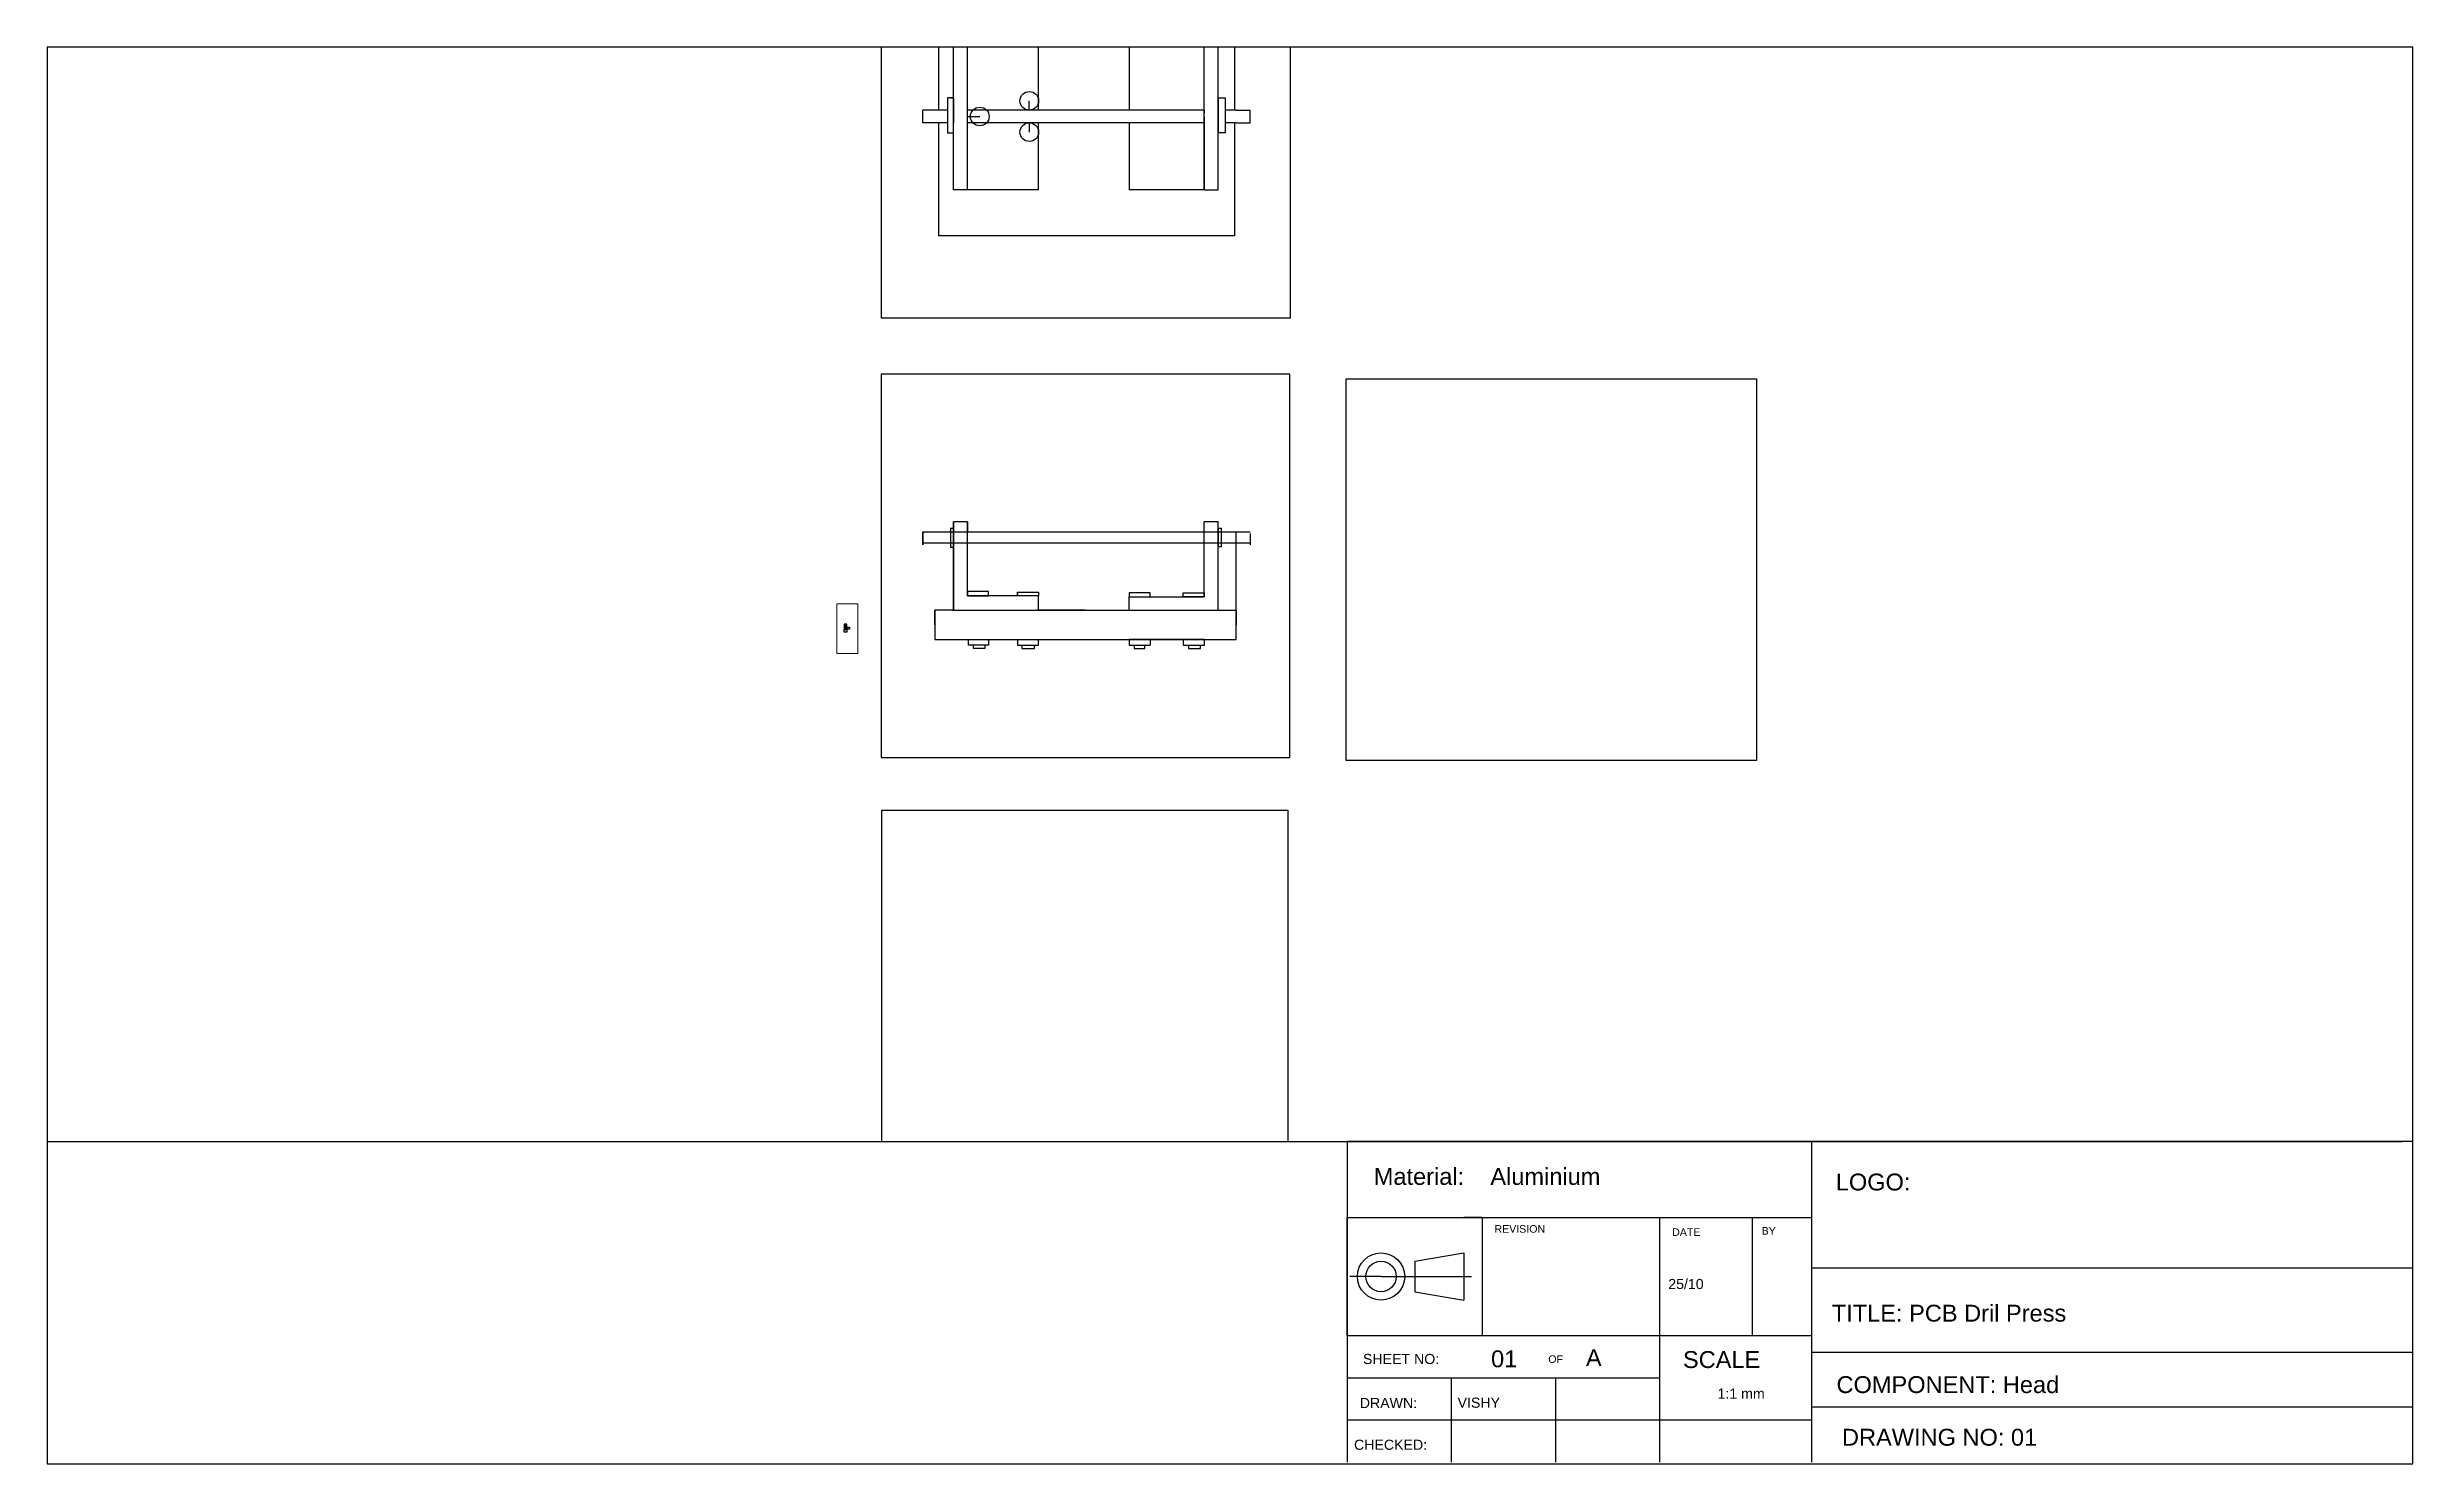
# Paper-space layout 'Layout3' of a CAD drawing. Header units: millimetres. Extents: x 1 to 281, y 1 to 169.
# The model-space entities are those that its viewports show. They can reach past a viewport. Long polylines and large blocks are cut down to what shows.
import ezdxf

# ---------------------------------------------------------------- set-up
doc = ezdxf.new("R2010")
doc.units = ezdxf.units.MM
doc.header["$MEASUREMENT"] = 0
doc.styles.get("Standard").update_dxf_attribs({"font": 'arial.ttf'})

msp = doc.modelspace()

# ---------------------------------------------------------------- linework, layer by layer
for p, q in [((62.3, 252.5), (62.3, 297.8)), ((62.3, 297.8), (68.6, 297.8)), ((68.6, 297.8), (182, 297.8)), ((68.6, 297.8), (189, 297.8)), ((189, 297.8), (189, 252.5)), ((68.6, 218.4), (68.6, 281.2)), ((74.7, 281.2), (68.6, 281.2)), ((74.7, 218.4), (74.7, 281.2)), ((74.7, 252.5), (74.7, 281.2)), ((74.7, 281.2), (105.1, 281.2)), ((105.1, 252.5), (105.1, 281.2)), ((143.8, 281.2), (143.8, 252.5)), ((143.8, 281.2), (176, 281.2)), ((176, 218.4), (176, 281.2)), ((176, 281.2), (182, 281.2)), ((182, 218.4), (182, 281.2)), ((67.3, 257.8), (68.6, 257.8)), ((101.1, 252.5), (101.1, 256.5)), ((176, 249.8), (176, 255.2)), ((66.1, 252.5), (55.5, 252.5)), ((55.5, 247.1), (55.5, 252.5)), ((66.1, 247.1), (55.5, 247.1)), ((62.3, 198.7), (62.3, 247.1)), ((176.1, 252.5), (74.7, 252.5)), ((74.7, 249.8), (77.6, 249.8)), ((105.1, 247.1), (74.7, 247.1)), ((76.1, 249.8), (79.9, 249.8)), ((105.1, 252.5), (101.1, 252.5)), ((105.1, 247.1), (101.1, 247.1)), ((101.1, 247.1), (101.1, 243.1)), ((176, 247.1), (105.1, 247.1)), ((105.1, 218.4), (105.1, 247.1)), ((143.8, 247.1), (143.8, 218.4)), ((176, 249.8), (176.1, 252.5)), ((176, 249.8), (176, 249.8)), ((176, 249.8), (176, 247.1)), ((176, 247.1), (176, 218.4)), ((189.7, 252.5), (185, 252.5)), ((189.7, 247.1), (185, 247.1)), ((189, 247.1), (189, 198.7)), ((189.7, 252.5), (195.7, 252.5)), ((189.7, 247.1), (195.7, 247.1)), ((195.7, 247.1), (195.7, 252.5)), ((74.7, 218.4), (68.6, 218.4)), ((105.1, 218.4), (74.7, 218.4)), ((176, 218.4), (143.8, 218.4)), ((176, 218.4), (182, 218.4)), ((68.6, 198.7), (62.3, 198.7)), ((182, 198.7), (68.6, 198.7)), ((189, 198.7), (182, 198.7)), ((55.5, 71.9), (74.7, 71.9)), ((55.5, 71.2), (55.5, 71.9)), ((55.5, 71.9), (55.5, 66.4)), ((55.5, 66.4), (55.5, 71.2)), ((68.6, 76.2), (68.6, 38.4)), ((68.6, 38.4), (68.6, 76.2)), ((68.6, 76.2), (68.6, 38.4)), ((74.7, 76.2), (68.6, 76.2)), ((74.7, 44.5), (74.7, 76.2)), ((74.7, 76.2), (74.7, 71.9)), ((74.7, 71.9), (195.7, 71.9)), ((182, 76.2), (176, 76.2)), ((176, 44.1), (176, 76.2)), ((182, 38.4), (182, 76.2)), ((189.7, 35), (189.7, 71.9)), ((195.7, 71.2), (195.7, 66.4)), ((195.7, 67.1), (55.5, 67.1)), ((105.1, 44.5), (74.7, 44.5)), ((96.1, 45.3), (96.1, 44.5)), ((105.1, 38.4), (105.1, 44.5)), ((143.8, 38.1), (143.8, 44.1)), ((143.8, 44.1), (176, 44.1)), ((68.6, 38.4), (60.7, 38.4)), ((60.7, 38.4), (60.7, 25.8)), ((60.7, 32.1), (60.7, 38.4)), ((68, 38.4), (182, 38.4)), ((125, 38.4), (105.1, 38.4)), ((182, 38.4), (189.7, 38.4)), ((189.7, 38.4), (189.7, 38.1)), ((189.7, 25.8), (189.7, 38.1)), ((189.7, 38.1), (189.7, 38.1)), ((189.7, 38.1), (189.7, 31.9)), ((60.7, 25.8), (189.7, 25.8)), ((75, 23.4), (75, 25.8)), ((83.7, 23.4), (75, 23.4)), ((75, 23.4), (75, 23.4)), ((75, 23.4), (75, 23.4)), ((77.2, 21.9), (77.2, 23.4)), ((82, 21.9), (77.2, 21.9)), ((83.7, 23.4), (82, 23.4)), ((82, 23.4), (82, 21.9)), ((83.7, 25.8), (83.7, 23.4)), ((96.1, 25.8), (96.1, 23.4)), ((96.1, 23.4), (105.1, 23.4)), ((96.1, 23.4), (97.9, 23.4)), ((97.9, 23.4), (97.9, 21.9)), ((97.9, 21.9), (103.3, 21.9)), ((97.9, 21.9), (103.3, 21.9)), ((103.3, 21.9), (103.3, 23.4)), ((105.1, 23.4), (105.1, 25.8)), ((176.1, 25.8), (143.9, 25.8)), ((143.9, 25.8), (143.9, 23.4)), ((143.9, 23.4), (152.8, 23.4)), ((143.9, 23.4), (146, 23.4)), ((146, 23.4), (146, 21.9)), ((146, 21.9), (150.5, 21.9)), ((146, 21.9), (150.5, 21.9)), ((150.5, 21.9), (150.5, 23.4)), ((150.5, 23.4), (152.8, 23.4)), ((152.8, 25.8), (152.8, 23.4)), ((167, 25.8), (167, 23.4)), ((167, 23.4), (169.2, 23.4)), ((167, 23.4), (176.1, 23.4)), ((169.2, 23.4), (169.2, 21.9)), ((169.2, 21.9), (174.4, 21.9)), ((169.2, 21.9), (174.4, 21.9)), ((174.4, 21.9), (174.4, 23.4)), ((174.4, 23.4), (176.1, 23.4)), ((176.1, 23.4), (176.1, 25.8))]:
    msp.add_line(p, q)
for points in [[(37.7, 163.5), (212.9, 163.5), (212.9, 336.1), (37.7, 336.1)], [(68.6, 257.8), (66.1, 257.8), (66.1, 242.8), (68.6, 242.8)], [(68.6, 257.8), (68.6, 257.8), (68.6, 247.1), (68.6, 247.1)], [(182, 257.8), (182, 257.8), (182, 242.8), (182, 242.8)], [(182, 257.8), (182, 257.8), (182, 242.8), (182, 242.8)], [(182, 257.8), (182, 257.8), (182, 242.8), (182, 242.8)], [(182, 257.8), (185, 257.8), (185, 242.8), (182, 242.8)], [(37.7, -24.7), (212.6, -24.7), (212.6, 139.4), (37.7, 139.4)], [(236.7, 137.4), (412.5, 137.4), (412.5, -26), (236.7, -26)], [(68.6, 73.3), (67.4, 73.3), (67.4, 65.4), (68.6, 65.4)], [(182, 73.5), (182, 73.5), (182, 65.5), (182, 65.5)], [(182, 73.5), (182, 73.5), (182, 65.5), (182, 65.5)], [(182, 73.5), (183.3, 73.5), (183.3, 65.5), (182, 65.5)], [(74.7, 44.5), (83.7, 44.5), (83.7, 46.4), (74.7, 46.4)], [(105.1, 44.5), (96.1, 44.5), (96.1, 46.1), (105.1, 46.1)], [(143.8, 44.1), (152.8, 44.1), (152.8, 45.8), (143.8, 45.8)], [(176, 44.1), (167, 44.1), (167, 45.8), (176, 45.8)], [(37.9, -47.3), (211.8, -47.3), (211.8, -223.3), (37.9, -223.3)]]:
    msp.add_lwpolyline(points, close=True)
for centre in [(79.9, 249.8), (101.1, 256.5), (101.1, 243.1)]:
    msp.add_circle(centre, 4)

psp = doc.layouts.new('Layout3')

# ---------------------------------------------------------------- linework, layer by layer
for p, q in [((0.84, 39.08), (279.9, 39.08)), ((209.9, 39.08), (154.9, 39.08)), ((154.9, 39.08), (154.9, 1.08)), ((154.9, 39.08), (154.9, 30.08)), ((281.16, 39.08), (209.9, 39.08)), ((209.9, 39.08), (209.9, 1.08)), ((154.9, 30.08), (209.9, 30.08)), ((154.9, 30.08), (154.9, 16.08)), ((154.9, 16.08), (154.9, 30.08)), ((154.9, 30.08), (154.9, 16.08)), ((154.9, 30.08), (170.9, 30.08)), ((154.9, 30.08), (154.9, 23.08)), ((154.9, 30.08), (158.9, 30.08)), ((170.9, 30.08), (168.71, 30.08)), ((170.9, 30.08), (170.9, 16.08)), ((170.9, 30.08), (191.9, 30.08)), ((191.9, 30.08), (191.9, 16.08)), ((191.9, 30.08), (202.9, 30.08)), ((202.9, 30.08), (202.9, 16.08)), ((162.9, 24.88), (168.71, 25.89)), ((168.71, 25.89), (168.71, 20.28)), ((158.9, 23.08), (155.2, 23.08)), ((158.9, 23.08), (169.63, 23.08)), ((162.9, 24.88), (162.9, 21.28)), ((281.16, 24.08), (209.9, 24.08)), ((162.9, 21.28), (168.71, 20.28)), ((154.9, 16.08), (209.9, 16.08)), ((154.9, 16.08), (154.9, 11.08)), ((191.9, 16.08), (191.9, 1.08)), ((281.16, 14.08), (209.9, 14.08)), ((154.9, 11.08), (191.9, 11.08)), ((154.9, 11.08), (154.9, 6.08)), ((154.9, 11.08), (167.23, 11.08)), ((167.23, 11.08), (167.23, 1.08)), ((167.23, 11.08), (179.56, 11.08)), ((179.56, 11.08), (179.56, 1.08)), ((154.9, 6.08), (209.9, 6.08)), ((281.16, 7.58), (209.9, 7.58))]:
    psp.add_line(p, q)
psp.add_lwpolyline([(0.84, 0.88), (281.16, 0.88), (281.16, 168.81), (0.84, 168.81)], close=True)
for radius in [2.8, 2.8, 2.8, 2.8, 2.8, 1.8]:
    psp.add_circle((158.9, 23.08), radius)

# ---------------------------------------------------------------- texts
for s, height, p in [('Material:    Aluminium', 2, (158.04, 33.94)), ('LOGO:', 2, (212.79, 33.28)), ('REVISION', 0.9, (172.34, 28.27)), ('DATE', 0.9, (193.4, 27.89)), ('BY', 0.9, (204.01, 28.04)), ('25/10', 1.2, (192.94, 21.59)), ('TITLE: PCB Dril Press', 2, (212.32, 17.73)), ('01', 2, (171.94, 12.32)), ('A', 2, (183.18, 12.45)), ('SCALE', 2, (194.68, 12.23)), ('SHEET NO:', 1.2, (156.76, 12.7)), ('OF', 0.9, (178.72, 12.83)), ('COMPONENT: Head', 2, (212.88, 9.26)), ('DRAWN:', 1.2, (156.38, 7.48)), ('VISHY', 1.2, (167.97, 7.52)), ('1:1 mm', 1.2, (198.78, 8.6)), ('CHECKED:', 1.2, (155.7, 2.53)), ('DRAWING NO: 01', 2, (213.53, 3.02))]:
    psp.add_text(s, height=height).set_placement(p)

# ---------------------------------------------------------------- viewports
at = {"layer": '0'}
psp.add_viewport(center=(141, 103.95), size=(280.32, 129.7308), view_center_point=(187.03, 45.11), view_height=468.6815, dxfattribs=at)
psp.add_viewport(center=(95.66, 99.89), size=(2.49, 5.913), view_center_point=(265.49, 24.73), view_height=3570.355, status=3, dxfattribs=at)

doc.saveas('drawing.dxf')
